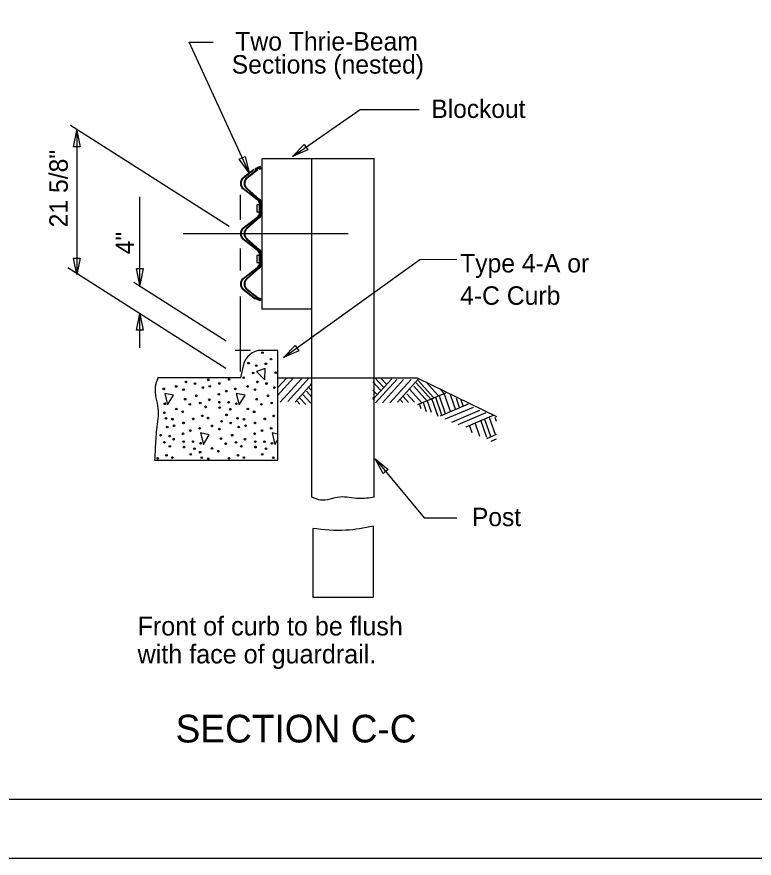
# Model space of a CAD drawing. Extents: x 0 to 34, y 0 to 22.
# Drawn here: x 18.56 to 24.84, y 0 to 7.17 of the extents above; entities that cross this region are included whole.
import ezdxf

# ---------------------------------------------------------------- set-up
doc = ezdxf.new("R2010")
doc.units = 0
for name, color, linetype in [('Default', 7, 'Continuous'), ('GM_X_Minor_River', 7, 'Continuous'), ('GM_X_Township_Road_Text', 7, 'Continuous')]:
    doc.layers.add(name, color=color, linetype=linetype)

msp = doc.modelspace()

# ---------------------------------------------------------------- linework, layer by layer
at = {"layer": 'Default'}
for p, q in [((20.3706, 5.3794), (19.0182, 6.2402)), ((19.0724, 6.2057), (19.0724, 4.9714)), ((20.6506, 5.9595), (21.0746, 5.9595)), ((20.6506, 4.6782), (20.6506, 5.9595)), ((21.0746, 5.9595), (21.6047, 5.9595)), ((21.0746, 3.0752), (21.0746, 5.9595)), ((21.6047, 3.0752), (21.6047, 5.9595)), ((20.6334, 5.891), (20.5877, 5.8727)), ((20.5894, 5.8669), (20.6352, 5.8845)), ((20.6511, 5.8787), (20.6199, 5.8729)), ((20.6352, 5.8845), (20.6334, 5.891)), ((20.4872, 5.7965), (20.5784, 5.8682)), ((20.5821, 5.8627), (20.4909, 5.791)), ((20.5187, 5.7965), (20.6101, 5.8682)), ((20.6131, 5.8627), (20.5224, 5.791)), ((20.5373, 5.8104), (20.5396, 5.8159)), ((20.5659, 5.8201), (20.5685, 5.8251)), ((20.6511, 5.8724), (20.6211, 5.8669)), ((20.6072, 5.6087), (20.4877, 5.6999)), ((20.4914, 5.7047), (20.6104, 5.6142)), ((20.6226, 5.6087), (20.5192, 5.6999)), ((20.5227, 5.705), (20.6259, 5.6139)), ((20.5301, 5.6755), (20.5262, 5.6702)), ((20.5592, 5.6727), (20.5562, 5.6674)), ((19.6082, 4.8817), (19.6082, 5.6332)), ((20.4649, 5.4379), (20.4649, 5.6492)), ((20.5681, 5.6465), (20.5644, 5.6412)), ((20.5956, 5.6405), (20.5926, 5.6352)), ((20.6274, 5.502), (20.6274, 5.5655)), ((20.6336, 5.5547), (20.6274, 5.5547)), ((20.6336, 5.5655), (20.6336, 5.502)), ((20.6431, 5.502), (20.6431, 5.5655)), ((20.6486, 5.5547), (20.6431, 5.5547)), ((20.6486, 5.5655), (20.6486, 5.502)), ((20.4877, 5.3675), (20.6072, 5.4587)), ((20.6104, 5.4534), (20.4914, 5.3629)), ((20.5192, 5.3675), (20.6226, 5.4587)), ((20.6259, 5.4535), (20.5227, 5.3627)), ((20.6336, 5.5127), (20.6274, 5.5127)), ((20.6486, 5.5127), (20.6431, 5.5127)), ((20.5301, 5.3919), (20.5262, 5.3972)), ((20.5592, 5.3949), (20.5562, 5.4002)), ((20.5681, 5.4209), (20.5644, 5.4262)), ((20.5956, 5.427), (20.5926, 5.4324)), ((19.9766, 5.3192), (21.3831, 5.3192)), ((20.6072, 5.1797), (20.4877, 5.2709)), ((20.4914, 5.2757), (20.6104, 5.1844)), ((20.6237, 5.1787), (20.5192, 5.2709)), ((20.5224, 5.2757), (20.6259, 5.1847)), ((20.5301, 5.2465), (20.5262, 5.2412)), ((20.5592, 5.2434), (20.5562, 5.2384)), ((20.4649, 5.0054), (20.4649, 5.1915)), ((20.5681, 5.2175), (20.5644, 5.2122)), ((20.5956, 5.2114), (20.5926, 5.2064)), ((20.6274, 5.073), (20.6274, 5.1364)), ((20.6336, 5.1255), (20.6274, 5.1255)), ((20.6336, 5.1364), (20.6336, 5.073)), ((20.6431, 5.073), (20.6431, 5.1364)), ((20.6486, 5.1255), (20.6431, 5.1255)), ((20.6486, 5.1364), (20.6486, 5.073)), ((20.3402, 4.1709), (18.9949, 5.0274)), ((20.4877, 4.9385), (20.6072, 5.0297)), ((20.6104, 5.0244), (20.4914, 4.9332)), ((20.5192, 4.9385), (20.6226, 5.0295)), ((20.6259, 5.0245), (20.5224, 4.9332)), ((20.6336, 5.0837), (20.6274, 5.0837)), ((20.6486, 5.0837), (20.6431, 5.0837)), ((20.5301, 4.9629), (20.5262, 4.9682)), ((20.5592, 4.9657), (20.5562, 4.9712)), ((20.5681, 4.992), (20.5644, 4.9974)), ((20.5956, 4.9979), (20.5926, 5.0032)), ((20.3442, 4.4022), (19.5586, 4.9025)), ((20.5784, 4.7702), (20.4872, 4.8419)), ((20.4909, 4.8474), (20.5821, 4.7757)), ((20.6101, 4.7702), (20.5187, 4.8419)), ((20.5224, 4.8474), (20.6131, 4.7757)), ((20.5301, 4.8162), (20.5269, 4.8109)), ((20.5616, 4.8162), (20.5579, 4.8109)), ((20.4649, 4.145), (20.4649, 4.7842)), ((20.5677, 4.787), (20.5642, 4.7815)), ((20.6334, 4.7474), (20.5877, 4.7659)), ((20.5894, 4.7717), (20.6352, 4.7539)), ((20.5989, 4.7865), (20.5959, 4.7817)), ((20.6511, 4.7595), (20.6199, 4.7655)), ((20.6211, 4.7717), (20.6511, 4.766)), ((20.6352, 4.7539), (20.6334, 4.7474)), ((20.6459, 4.68), (21.0701, 4.68)), ((20.6506, 4.6782), (21.0746, 4.6782)), ((19.6082, 4.3455), (19.6082, 4.6367)), ((20.5511, 4.3254), (20.4214, 4.3254)), ((20.7831, 4.3254), (20.6421, 4.3254)), ((20.7831, 3.3899), (20.7831, 4.3254)), ((20.4879, 4.1925), (20.4649, 4.0915)), ((20.6757, 4.1707), (20.6032, 4.1465)), ((20.6734, 4.0745), (20.6757, 4.1707)), ((19.7576, 4.0805), (19.7642, 4.0915)), ((20.4649, 4.0915), (19.7626, 4.0915)), ((20.6032, 4.1465), (20.6734, 4.0745)), ((20.7822, 3.9395), (20.9212, 4.093)), ((20.7831, 4.0915), (21.0746, 4.0915)), ((20.7849, 4.009), (20.8562, 4.0877)), ((20.8684, 3.891), (21.0484, 4.0897)), ((21.0746, 4.0915), (21.9707, 4.0915)), ((21.6824, 4.0119), (21.6112, 4.0904)), ((21.7082, 4.0362), (21.6597, 4.0897)), ((21.9707, 4.0915), (22.6464, 3.7605)), ((20.8046, 3.8852), (20.9847, 4.0839)), ((20.9321, 3.8852), (21.0746, 4.0424)), ((21.0746, 3.9799), (21.0434, 4.0142)), ((21.0746, 4.0325), (21.0647, 4.0434)), ((21.5932, 3.9062), (21.7544, 4.0839)), ((21.6596, 3.9845), (21.5932, 4.0577)), ((21.6169, 3.8794), (21.7969, 4.078)), ((21.6752, 3.8794), (21.8552, 4.078)), ((21.7389, 3.8794), (21.9191, 4.078)), ((21.8026, 3.8852), (21.9827, 4.0839)), ((22.0589, 3.8897), (21.9406, 4.0202)), ((22.0926, 3.9052), (21.9617, 4.0494)), ((22.1104, 3.9247), (21.9794, 4.0689)), ((22.0157, 4.066), (22.0096, 4.0727)), ((22.1494, 3.941), (22.0466, 4.0542)), ((19.8204, 3.9574), (19.8451, 3.86)), ((19.8952, 3.9422), (19.8204, 3.9574)), ((19.8451, 3.86), (19.8952, 3.9422)), ((20.4294, 3.9574), (20.4541, 3.86)), ((20.5042, 3.9422), (20.4294, 3.9574)), ((20.4541, 3.86), (20.5042, 3.9422)), ((21.0637, 3.8749), (20.9957, 3.9497)), ((21.0746, 3.9274), (21.0274, 3.979)), ((21.6289, 3.948), (21.5932, 3.9874)), ((21.9474, 3.8837), (21.8821, 3.9557)), ((22.0084, 3.8807), (21.9087, 3.9909)), ((21.9764, 3.863), (22.2142, 3.9639)), ((22.2129, 3.7847), (22.1577, 3.9429)), ((22.2001, 3.9582), (22.1671, 3.9944)), ((22.2541, 3.8054), (22.2006, 3.9582)), ((22.2987, 3.8154), (22.2534, 3.9454)), ((20.9709, 3.8662), (20.9479, 3.8912)), ((21.0212, 3.863), (20.9691, 3.9205)), ((21.5997, 3.9159), (21.5932, 3.923)), ((21.8492, 3.8807), (21.8219, 3.9109)), ((21.8971, 3.8807), (21.8504, 3.9324)), ((22.0496, 3.803), (22.0232, 3.8787)), ((22.0927, 3.7947), (22.0582, 3.8935)), ((22.1489, 3.7607), (22.0982, 3.9062)), ((22.1804, 3.7737), (22.1286, 3.923)), ((22.3311, 3.8382), (22.3046, 3.9139)), ((22.3627, 3.8515), (22.3456, 3.9002)), ((22.0049, 3.8282), (21.9931, 3.8615)), ((22.1704, 3.7679), (22.4081, 3.8689)), ((22.2119, 3.7412), (22.4497, 3.8422)), ((22.2652, 3.715), (22.5031, 3.816)), ((22.3207, 3.6942), (22.5586, 3.7952)), ((22.3882, 3.674), (22.6259, 3.775)), ((22.5651, 3.5825), (22.5134, 3.7305)), ((22.5979, 3.5922), (22.5472, 3.7374)), ((22.6364, 3.6087), (22.5871, 3.7499)), ((22.6464, 3.7184), (22.6346, 3.7522)), ((22.4387, 3.622), (22.4189, 3.6784)), ((22.5052, 3.5927), (22.4681, 3.6992)), ((20.1249, 3.6215), (20.1496, 3.5242)), ((20.1997, 3.6064), (20.1249, 3.6215)), ((20.1496, 3.5242), (20.1997, 3.6064)), ((20.7341, 3.6215), (20.7586, 3.5242)), ((20.7831, 3.6115), (20.7341, 3.6215)), ((22.5634, 3.5754), (22.6464, 3.6107)), ((22.6001, 3.5512), (22.6464, 3.5709)), ((19.7342, 3.3899), (20.7831, 3.3899)), ((21.0807, 2.8084), (21.0807, 2.2224)), ((21.5959, 2.8282), (21.5959, 2.2224)), ((21.0807, 2.2224), (21.5959, 2.2224))]:
    msp.add_line(p, q, dxfattribs=at)
for points in [[(20.5391, 5.8374), (20.0297, 6.9497), (20.2336, 6.9497)], [(20.9073, 5.9763), (21.4852, 6.3758), (21.9864, 6.3758)], [(20.6274, 5.564), (20.6041, 5.564), (20.6041, 5.504), (20.6274, 5.504)], [(20.6274, 5.1344), (20.6041, 5.1344), (20.6041, 5.0742), (20.6274, 5.0742)], [(20.8332, 4.2634), (21.9932, 5.1002), (22.3096, 5.1012)], [(20.7586, 3.5242), (20.7831, 3.5644)], [(21.6126, 3.4006), (22.0289, 2.899), (22.3093, 2.899)]]:
    msp.add_lwpolyline(points, dxfattribs=at)
for points in [[(19.1004, 6.0592), (19.0444, 6.0592), (19.0724, 6.1992)], [(21.0066, 6.0789), (21.0384, 6.0329), (20.9073, 5.9763)], [(20.4553, 5.953), (20.5062, 5.9763), (20.5391, 5.8374)], [(19.0444, 5.1114), (19.1004, 5.1114), (19.0724, 4.9714)], [(19.5802, 5.0217), (19.6362, 5.0217), (19.6082, 4.8817)], [(19.6362, 4.4967), (19.5802, 4.4967), (19.6082, 4.6367)], [(20.9304, 4.368), (20.9632, 4.3226), (20.8332, 4.2634)], [(21.7235, 3.3108), (21.6805, 3.275), (21.6126, 3.4006)]]:
    msp.add_lwpolyline(points, close=True, dxfattribs=at)
for centre, major_axis, start_param, end_param in [((20.5185, 5.7483), (0, 0.059), 0.619407, 2.535258), ((20.5185, 5.7483), (0, 0.0528), 0.619456, 2.535258), ((20.5499, 5.7483), (0, -0.059), 3.760999, 5.67685), ((20.5499, 5.7483), (0, -0.0528), 3.761049, 5.67685), ((20.5798, 5.5654), (0, 0.0528), 4.712389, 5.676899), ((20.5798, 5.5654), (0, 0.059), 4.712389, 5.676899), ((20.5954, 5.5654), (0, 0.0528), 4.712389, 5.676899), ((20.5954, 5.5654), (0, 0.059), 4.712389, 5.676899), ((20.5798, 5.5021), (0, 0.0528), 3.747879, 4.712389), ((20.5798, 5.5021), (0, 0.059), 3.747879, 4.712389), ((20.5954, 5.5021), (0, -0.0528), 0.606287, 1.570796), ((20.5954, 5.5021), (0, -0.059), 0.606287, 1.570796), ((20.5185, 5.3192), (0, 0.059), 0.606335, 2.535258), ((20.5185, 5.3192), (0, 0.0528), 0.606287, 2.535306), ((20.5499, 5.3192), (0, 0.059), 0.606335, 2.535258), ((20.5499, 5.3192), (0, 0.0528), 0.606287, 2.535306), ((20.5798, 5.1363), (0, 0.0528), 4.712389, 5.676899), ((20.5798, 5.1363), (0, 0.059), 4.712389, 5.676899), ((20.5954, 5.1363), (0, 0.0528), 4.712389, 5.676899), ((20.5954, 5.1363), (0, 0.059), 4.712389, 5.676899), ((20.5798, 5.073), (0, 0.0528), 3.747879, 4.712389), ((20.5798, 5.073), (0, 0.059), 3.747879, 4.712389), ((20.5954, 5.073), (0, -0.0528), 0.606287, 1.570796), ((20.5954, 5.073), (0, -0.059), 0.606287, 1.570796), ((20.5185, 4.8901), (0, 0.059), 0.606335, 2.522186), ((20.5185, 4.8901), (0, 0.0528), 0.606335, 2.522137), ((20.5499, 4.8901), (0, 0.059), 0.606335, 2.522186), ((20.5499, 4.8901), (0, 0.0528), 0.606335, 2.522137), ((20.6058, 4.8253), (0, -0.0627), 5.781617, 5.962258), ((20.6042, 4.8142), (0, -0.0456), 5.719613, 5.91876), ((20.6219, 4.8142), (0, -0.0456), 5.719613, 5.91876), ((20.6244, 4.7927), (0, -0.0274), 5.663747, 6.108625), ((20.6244, 4.7927), (0, -0.0211), 5.663747, 6.108625), ((20.6421, 4.1499), (0, 0.1754), 0, 1.325818)]:
    msp.add_ellipse(centre, major_axis=major_axis, ratio=0.906762, start_param=start_param, end_param=end_param, dxfattribs=at)
for centre, major_axis in [((20.6528, 4.3057), (-0.00718, 0)), ((20.7254, 4.2498), (-0.00718, 0)), ((20.534, 4.2161), (-0.00718, 0)), ((20.6003, 4.1955), (-0.00718, 0)), ((20.6819, 4.2103), (-0.00718, 0)), ((20.3687, 4.0776), (0, 0.00718)), ((20.4937, 4.0924), (0, 0.00718)), ((20.5731, 4.133), (-0.00718, 0)), ((20.7653, 4.1347), (-0.00718, 0)), ((19.9175, 4.0178), (0, 0.00718)), ((20.0006, 4.0568), (0, 0.00718)), ((20.0781, 4.0425), (0, 0.00718)), ((20.1455, 4.0081), (0, 0.00718)), ((20.1908, 4.0742), (0, 0.00718)), ((20.2047, 4.019), (0, 0.00718)), ((20.2845, 4.0434), (0, 0.00718)), ((20.5265, 4.0178), (0, 0.00718)), ((20.6096, 4.0568), (0, 0.00718)), ((20.6871, 4.0425), (0, 0.00718)), ((20.7545, 4.0081), (0, 0.00718)), ((19.8131, 3.9969), (0, 0.00718)), ((19.98, 3.9906), (0, 0.00718)), ((20.0902, 3.938), (0, 0.00718)), ((20.2815, 3.9506), (0, 0.00718)), ((20.344, 3.9778), (0, 0.00718)), ((20.4221, 3.9969), (0, 0.00718)), ((20.589, 3.9906), (0, 0.00718)), ((20.6992, 3.938), (0, 0.00718)), ((19.8213, 3.8699), (0, 0.00718)), ((19.9948, 3.9089), (0, 0.00718)), ((20.0343, 3.8654), (0, 0.00718)), ((20.1223, 3.8772), (0, 0.00718)), ((20.2001, 3.9044), (0, 0.00718)), ((20.2865, 3.8835), (0, 0.00718)), ((20.3654, 3.8835), (0, 0.00718)), ((20.4303, 3.8699), (0, 0.00718)), ((20.6039, 3.9089), (0, 0.00718)), ((20.6433, 3.8654), (0, 0.00718)), ((20.7313, 3.8772), (0, 0.00718)), ((19.818, 3.7938), (0, 0.00718)), ((19.9192, 3.8255), (0, 0.00718)), ((19.9734, 3.8019), (0, 0.00718)), ((20.1686, 3.8442), (0, 0.00718)), ((20.2889, 3.8373), (0, 0.00718)), ((20.3786, 3.8237), (0, 0.00718)), ((20.5282, 3.8255), (0, 0.00718)), ((20.5824, 3.8019), (0, 0.00718)), ((19.8312, 3.7466), (0, 0.00718)), ((19.8863, 3.7384), (0, 0.00718)), ((20.0642, 3.7418), (0, 0.00718)), ((20.1398, 3.7672), (0, 0.00718)), ((20.19, 3.7481), (0, 0.00718)), ((20.3051, 3.7209), (0, 0.00718)), ((20.3464, 3.7756), (0, 0.00718)), ((20.4402, 3.7466), (0, 0.00718)), ((20.4953, 3.7384), (0, 0.00718)), ((20.6732, 3.7418), (0, 0.00718)), ((20.7489, 3.7672), (0, 0.00718)), ((19.841, 3.6722), (0, 0.00718)), ((19.9002, 3.6832), (0, 0.00718)), ((19.98, 3.7076), (0, 0.00718)), ((20.1176, 3.6611), (0, 0.00718)), ((20.222, 3.6819), (0, 0.00718)), ((20.2845, 3.6547), (0, 0.00718)), ((20.3826, 3.7067), (0, 0.00718)), ((20.45, 3.6722), (0, 0.00718)), ((20.5093, 3.6832), (0, 0.00718)), ((20.589, 3.7076), (0, 0.00718)), ((20.7266, 3.6611), (0, 0.00718)), ((19.7857, 3.6022), (0, 0.00718)), ((19.8633, 3.5952), (0, 0.00718)), ((19.977, 3.6148), (0, 0.00718)), ((20.0394, 3.642), (0, 0.00718)), ((20.3947, 3.6022), (0, 0.00718)), ((20.586, 3.6148), (0, 0.00718)), ((20.6485, 3.642), (0, 0.00718)), ((19.8178, 3.5414), (0, 0.00718)), ((19.8641, 3.5084), (0, 0.00718)), ((19.8956, 3.5686), (0, 0.00718)), ((19.9819, 3.5477), (0, 0.00718)), ((20.0609, 3.5477), (0, 0.00718)), ((20.1258, 3.5341), (0, 0.00718)), ((20.2993, 3.5731), (0, 0.00718)), ((20.3388, 3.5296), (0, 0.00718)), ((20.4268, 3.5414), (0, 0.00718)), ((20.4731, 3.5084), (0, 0.00718)), ((20.5046, 3.5686), (0, 0.00718)), ((20.591, 3.5477), (0, 0.00718)), ((20.6699, 3.5477), (0, 0.00718)), ((20.7348, 3.5341), (0, 0.00718)), ((19.9844, 3.5015), (0, 0.00718)), ((20.0419, 3.4398), (0, 0.00718)), ((20.0741, 3.4879), (0, 0.00718)), ((20.1225, 3.4579), (0, 0.00718)), ((20.2237, 3.4897), (0, 0.00718)), ((20.2779, 3.4661), (0, 0.00718)), ((20.5934, 3.5015), (0, 0.00718)), ((20.651, 3.4398), (0, 0.00718)), ((20.6831, 3.4879), (0, 0.00718)), ((19.7596, 3.406), (0, 0.00718)), ((19.8353, 3.4313), (0, 0.00718)), ((19.8855, 3.4123), (0, 0.00718)), ((20.1357, 3.4108), (0, 0.00718)), ((20.1908, 3.4026), (0, 0.00718)), ((20.3687, 3.406), (0, 0.00718)), ((20.4443, 3.4313), (0, 0.00718)), ((20.4945, 3.4123), (0, 0.00718)), ((20.7447, 3.4108), (0, 0.00718))]:
    msp.add_ellipse(centre, major_axis=major_axis, ratio=0.906762, dxfattribs=at)
for points in [[(19.7626, 4.0915), (19.7392, 4.0107), (19.7626, 3.8314), (19.7509, 3.6519), (19.7392, 3.4854), (19.7342, 3.3899)], [(21.6047, 3.0752), (21.4731, 3.0624), (21.3106, 3.0752), (21.1479, 3.0495), (21.0746, 3.0752)], [(21.5959, 2.8282), (21.3629, 2.7924), (21.0807, 2.8085)]]:
    msp.add_spline(points, degree=3, dxfattribs=at)
at = {"layer": 'GM_X_Minor_River'}
msp.add_lwpolyline([(2, 21.5), (33.5, 21.5), (33.5, 0.5), (2, 0.5)], close=True, dxfattribs=at)
at = {"layer": 'GM_X_Township_Road_Text'}
msp.add_lwpolyline([(0, 0), (34, 0), (34, 22), (0, 22)], close=True, dxfattribs=at)

# ---------------------------------------------------------------- texts
at = {"layer": 'Default'}
for s, height, p in [('Two Thrie-Beam', 0.1574, (20.4212, 6.8785)), ('Sections (nested)', 0.1574, (20.3908, 6.6824)), ('Blockout', 0.156, (22.0918, 6.3049)), ('Type 4-A or', 0.1574, (22.3362, 4.989)), ('4-C Curb', 0.1574, (22.3362, 4.7135)), ('Post', 0.156, (22.4375, 2.828)), ('Front of curb to be flush', 0.16, (19.5888, 1.8969)), ('with face of guardrail.', 0.16, (19.5888, 1.6589)), ('SECTION C-C', 0.2361, (19.9128, 0.9853))]:
    msp.add_text(s, height=height, dxfattribs=at).set_placement(p)
for s, p in [('21 5/8"', (18.9949, 5.3729)), ('4"', (19.5596, 5.1434))]:
    msp.add_text(s, height=0.1574, rotation=90, dxfattribs=at).set_placement(p)

doc.saveas('drawing.dxf')
